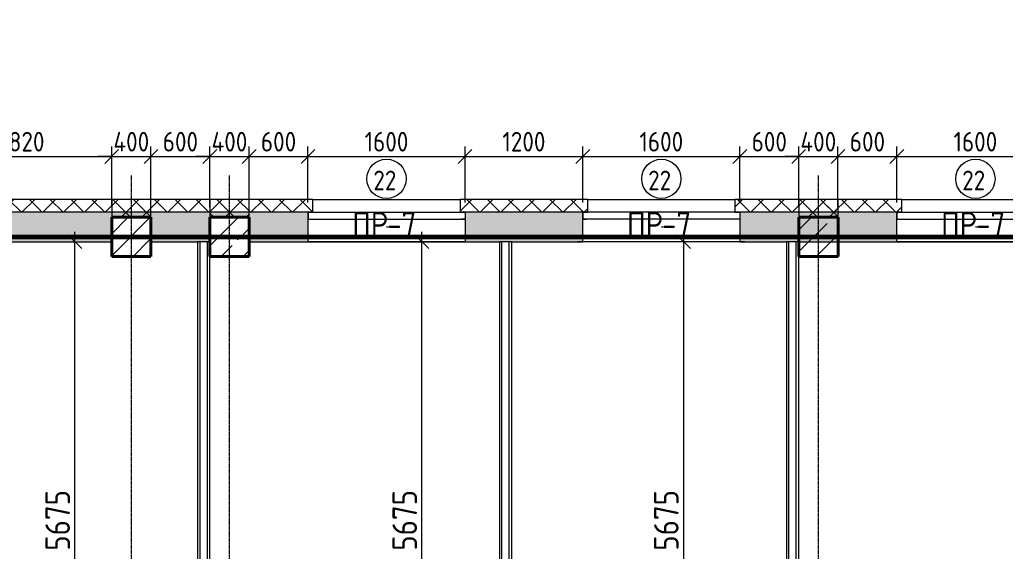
# Model space of a CAD drawing. Header units: millimetres. Extents: x -56773 to 221258, y -262288 to 26541.
# Drawn here: x 13672 to 23714, y -91747 to -86334 of the extents above; entities that cross this region are included whole.
import ezdxf

# ---------------------------------------------------------------- set-up
doc = ezdxf.new("R2010")
doc.units = ezdxf.units.MM
doc.linetypes.add('ADSK_Линия сетки', pattern=[25, 20, -2.5, 0, -2.5])
for name, color, linetype, lineweight in [('3.1 Штукатурка внешн стен для инвесторов', 5, 'Continuous', 60), ('_ Окна', 7, 'Continuous', 18), ('Марки', 7, 'Continuous', 20), ('Марки окон', 7, 'Continuous', 20), ('Несущие колонны', 7, 'Continuous', 18), ('Окна', 7, 'Continuous', 9), ('Оси', 7, 'Continuous', 9), ('Размеры', 7, 'Continuous', 9), ('Стены внутренние', 7, 'Continuous', 18), ('Стены наружные', 7, 'Continuous', 18), ('Стены штриховка', 7, 'Continuous', 9)]:
    doc.layers.add(name, color=color, linetype=linetype, lineweight=lineweight)
doc.styles.add('GOST Common_2', font='', dxfattribs={"width": 0.9, "height": 250})
doc.styles.add('GOST Common_3', font='', dxfattribs={"width": 0.9, "height": 200})
doc.styles.get('GOST Common_2').set_extended_font_data('GOST Common')
doc.styles.get('GOST Common_3').set_extended_font_data('GOST Common')
doc.dimstyles.new('ADSK_Основной_2_0_1', dxfattribs={"dimscale": 304.8, "dimtxt": 201.142999, "dimasz": 0.463911, "dimexe": 0.328084, "dimexo": 0.328084, "dimgap": 0.164042, "dimtad": 1, "dimdec": 3, "dimrnd": 0.001, "dimdsep": 46, "dimtxsty": 'GOST Common_3', "dimblk1": 'OBLIQUE', "dimblk2": 'OBLIQUE', "dimsah": 1, "dimcen": 0.09, "dimdle": 0.328084, "dimazin": 2, "dimtfac": 1, "dimtdec": 4, "dimtix": 1, "dimtmove": 1, "dimatfit": 3, "dimfxl": 1, "dimtvp": 1, "dimtolj": 1, "dimtzin": 0, "dimlwd": 20, "dimlwe": 20, "dimarcsym": 2})
doc.dimstyles.new('ADSK_Основной_2_0_3', dxfattribs={"dimscale": 304.8, "dimtxt": 201.142999, "dimasz": 0.463911, "dimexe": 0.328084, "dimexo": 0.328084, "dimgap": 0.164042, "dimtad": 1, "dimdec": 3, "dimrnd": 0.001, "dimdsep": 46, "dimtxsty": 'GOST Common_2', "dimblk1": 'OBLIQUE', "dimblk2": 'OBLIQUE', "dimsah": 1, "dimcen": 0.09, "dimdle": 0.328084, "dimazin": 2, "dimtfac": 1, "dimtdec": 4, "dimtix": 1, "dimtmove": 0, "dimatfit": 3, "dimfxl": 1, "dimtvp": 1, "dimtolj": 1, "dimtzin": 0, "dimlwd": 20, "dimlwe": 20, "dimarcsym": 2})
pattern_1 = [(45, (9.36, -97949.04), (-224.5064, 224.5064), []), (45, (233.87, -97949.04), (-224.5064, 224.5064), [396.875, -79.375, 3.353, -76.022])]
pattern_2 = [(45, (9.36, -97949.04), (-106.066, 106.066), []), (135, (9.36, -97949.04), (-106.066, -106.066), [])]

# ---------------------------------------------------------------- blocks, each defined once
blk = doc.blocks.new('ADSK_КолоннаЖБ_Прямоугольная - 400x400 мм-1807143-Кладочный план 2-го этаж')
at = {"layer": 'Несущие колонны', "lineweight": 40}
for p, q in [((-200, 200), (200, 200)), ((-200, -200), (-200, 200)), ((200, 200), (200, -200)), ((200, -200), (-200, -200))]:
    blk.add_line(p, q, dxfattribs=at)
blk = doc.blocks.new('ОКНО L03 _2СТ_RS - ОК-5_1600х2000h-3556607-Кладочный план 2-го этаж')
at = {"layer": '_ Окна'}
for p, q in [((-838.1, -79), (761.9, -79)), ((-838.1, -149), (-838.1, -79)), ((-838.1, -79), (-803.1, -79)), ((-818.1, -79), (-38.1, -79)), ((-38.1, -79), (741.9, -79)), ((761.9, -79), (726.9, -79)), ((761.9, -149), (761.9, -79)), ((-838.1, -149), (761.9, -149)), ((-838.1, -149), (-833.1, -149)), ((-818.1, -149), (-38.1, -149)), ((-38.1, -149), (741.9, -149)), ((761.9, -149), (756.9, -149))]:
    blk.add_line(p, q, dxfattribs=at)
at = {"layer": 'Окна'}
blk.add_line((-888.1, 150), (811.9, 150), dxfattribs=at)
blk = doc.blocks.new('ОКНО L03 _2СТ_RS - ОК-5_1600х2000h-3556615-Кладочный план 2-го этаж')
at = {"layer": '_ Окна'}
for p, q in [((-838.1, 149), (761.9, 149)), ((-838.1, 149), (-838.1, 79)), ((-838.1, 149), (-833.1, 149)), ((-818.1, 149), (-38.1, 149)), ((-38.1, 149), (741.9, 149)), ((761.9, 149), (756.9, 149)), ((761.9, 149), (761.9, 79)), ((-838.1, 79), (761.9, 79)), ((-838.1, 79), (-803.1, 79)), ((-818.1, 79), (-38.1, 79)), ((-38.1, 79), (741.9, 79)), ((761.9, 79), (726.9, 79))]:
    blk.add_line(p, q, dxfattribs=at)
at = {"layer": 'Окна'}
blk.add_line((-888.1, -150), (811.9, -150), dxfattribs=at)
blk = doc.blocks.new('_Oblique')
at = {"color": 0, "linetype": 'ByBlock', "lineweight": -2}
blk.add_line((-0.5, -0.5), (0.5, 0.5), dxfattribs=at)
blk = doc.blocks.new('*D4562')
at = {"layer": 'Defpoints', "color": 0, "lineweight": 25, "transparency": 16777216}
for p in [(12789, -87626), (14609, -87726), (14609, -88344)]:
    blk.add_point(p, dxfattribs=at)
at = {"layer": 'Размеры', "color": 0, "lineweight": 20, "transparency": 16777216}
for p, q in [((14609, -88244), (14609, -87626)), ((12689, -87726), (14709, -87726)), ((12789, -87726), (12789, -87826))]:
    blk.add_line(p, q, dxfattribs=at)
at = {"layer": 'Размеры', "color": 0, "lineweight": 20, "transparency": 16777216, "xscale": 141.4, "yscale": 141.4, "zscale": 141.4, "rotation": 180}
blk.add_blockref('_Oblique', (12789, -87726), dxfattribs=at)
at = {"layer": 'Размеры', "color": 0, "lineweight": 20, "transparency": 16777216, "xscale": 141.4, "yscale": 141.4, "zscale": 141.4}
blk.add_blockref('_Oblique', (14609, -87726), dxfattribs=at)
at = {"layer": 'Размеры', "color": 0, "lineweight": 9, "transparency": 16777216, "insert": (13699, -87576), "char_height": 200, "width": 560.47, "attachment_point": 5, "style": 'GOST Common_3'}
blk.add_mtext('\\A1;1820', dxfattribs=at)
blk = doc.blocks.new('*D4563')
at = {"layer": 'Defpoints', "color": 0, "lineweight": 25, "transparency": 16777216}
for p in [(15009, -87726), (14609, -88344), (15009, -88344)]:
    blk.add_point(p, dxfattribs=at)
at = {"layer": 'Размеры', "color": 0, "lineweight": 20, "transparency": 16777216}
for p, q in [((14609, -88244), (14609, -87626)), ((15009, -88244), (15009, -87626)), ((14609, -87726), (14468, -87726)), ((14609, -87726), (15009, -87726)), ((15009, -87726), (15151, -87726))]:
    blk.add_line(p, q, dxfattribs=at)
at = {"layer": 'Размеры', "color": 0, "lineweight": 20, "transparency": 16777216, "xscale": 141.4, "yscale": 141.4, "zscale": 141.4}
blk.add_blockref('_Oblique', (14609, -87726), dxfattribs=at)
at = {"layer": 'Размеры', "color": 0, "lineweight": 20, "transparency": 16777216, "xscale": 141.4, "yscale": 141.4, "zscale": 141.4, "rotation": 180}
blk.add_blockref('_Oblique', (15009, -87726), dxfattribs=at)
at = {"layer": 'Размеры', "color": 0, "lineweight": 9, "transparency": 16777216, "insert": (14809, -87576), "char_height": 200, "width": 474.56, "attachment_point": 5, "style": 'GOST Common_3'}
blk.add_mtext('\\A1;400', dxfattribs=at)
blk = doc.blocks.new('*D4564')
at = {"layer": 'Defpoints', "color": 0, "lineweight": 25, "transparency": 16777216}
for p in [(15609, -87726), (15009, -88344), (15609, -88344)]:
    blk.add_point(p, dxfattribs=at)
at = {"layer": 'Размеры', "color": 0, "lineweight": 20, "transparency": 16777216}
for p, q in [((15009, -88244), (15009, -87626)), ((15609, -88244), (15609, -87626)), ((14909, -87726), (15709, -87726))]:
    blk.add_line(p, q, dxfattribs=at)
at = {"layer": 'Размеры', "color": 0, "lineweight": 20, "transparency": 16777216, "xscale": 141.4, "yscale": 141.4, "zscale": 141.4, "rotation": 180}
blk.add_blockref('_Oblique', (15009, -87726), dxfattribs=at)
at = {"layer": 'Размеры', "color": 0, "lineweight": 20, "transparency": 16777216, "xscale": 141.4, "yscale": 141.4, "zscale": 141.4}
blk.add_blockref('_Oblique', (15609, -87726), dxfattribs=at)
at = {"layer": 'Размеры', "color": 0, "lineweight": 9, "transparency": 16777216, "insert": (15309, -87576), "char_height": 200, "width": 454.11, "attachment_point": 5, "style": 'GOST Common_3'}
blk.add_mtext('\\A1;600', dxfattribs=at)
blk = doc.blocks.new('*D4565')
at = {"layer": 'Defpoints', "color": 0, "lineweight": 25, "transparency": 16777216}
for p in [(16009, -87726), (15609, -88344), (16009, -88344)]:
    blk.add_point(p, dxfattribs=at)
at = {"layer": 'Размеры', "color": 0, "lineweight": 20, "transparency": 16777216}
for p, q in [((15609, -88244), (15609, -87626)), ((16009, -88244), (16009, -87626)), ((15609, -87726), (15468, -87726)), ((15609, -87726), (16009, -87726)), ((16009, -87726), (16151, -87726))]:
    blk.add_line(p, q, dxfattribs=at)
at = {"layer": 'Размеры', "color": 0, "lineweight": 20, "transparency": 16777216, "xscale": 141.4, "yscale": 141.4, "zscale": 141.4}
blk.add_blockref('_Oblique', (15609, -87726), dxfattribs=at)
at = {"layer": 'Размеры', "color": 0, "lineweight": 20, "transparency": 16777216, "xscale": 141.4, "yscale": 141.4, "zscale": 141.4, "rotation": 180}
blk.add_blockref('_Oblique', (16009, -87726), dxfattribs=at)
at = {"layer": 'Размеры', "color": 0, "lineweight": 9, "transparency": 16777216, "insert": (15809, -87576), "char_height": 200, "width": 474.56, "attachment_point": 5, "style": 'GOST Common_3'}
blk.add_mtext('\\A1;400', dxfattribs=at)
blk = doc.blocks.new('*D4566')
at = {"layer": 'Defpoints', "color": 0, "lineweight": 25, "transparency": 16777216}
for p in [(16609, -87726), (16009, -88344), (16609, -88295)]:
    blk.add_point(p, dxfattribs=at)
at = {"layer": 'Размеры', "color": 0, "lineweight": 20, "transparency": 16777216}
for p, q in [((16009, -88244), (16009, -87626)), ((16609, -88195), (16609, -87626)), ((15909, -87726), (16709, -87726))]:
    blk.add_line(p, q, dxfattribs=at)
at = {"layer": 'Размеры', "color": 0, "lineweight": 20, "transparency": 16777216, "xscale": 141.4, "yscale": 141.4, "zscale": 141.4, "rotation": 180}
blk.add_blockref('_Oblique', (16009, -87726), dxfattribs=at)
at = {"layer": 'Размеры', "color": 0, "lineweight": 20, "transparency": 16777216, "xscale": 141.4, "yscale": 141.4, "zscale": 141.4}
blk.add_blockref('_Oblique', (16609, -87726), dxfattribs=at)
at = {"layer": 'Размеры', "color": 0, "lineweight": 9, "transparency": 16777216, "insert": (16309, -87576), "char_height": 200, "width": 454.11, "attachment_point": 5, "style": 'GOST Common_3'}
blk.add_mtext('\\A1;600', dxfattribs=at)
blk = doc.blocks.new('*D4567')
at = {"layer": 'Defpoints', "color": 0, "lineweight": 25, "transparency": 16777216}
for p in [(18209, -87726), (16609, -88295), (18209, -88295)]:
    blk.add_point(p, dxfattribs=at)
at = {"layer": 'Размеры', "color": 0, "lineweight": 20, "transparency": 16777216}
for p, q in [((16609, -88195), (16609, -87626)), ((18209, -88195), (18209, -87626)), ((16509, -87726), (18309, -87726))]:
    blk.add_line(p, q, dxfattribs=at)
at = {"layer": 'Размеры', "color": 0, "lineweight": 20, "transparency": 16777216, "xscale": 141.4, "yscale": 141.4, "zscale": 141.4, "rotation": 180}
blk.add_blockref('_Oblique', (16609, -87726), dxfattribs=at)
at = {"layer": 'Размеры', "color": 0, "lineweight": 20, "transparency": 16777216, "xscale": 141.4, "yscale": 141.4, "zscale": 141.4}
blk.add_blockref('_Oblique', (18209, -87726), dxfattribs=at)
at = {"layer": 'Размеры', "color": 0, "lineweight": 9, "transparency": 16777216, "insert": (17409, -87576), "char_height": 200, "width": 560.47, "attachment_point": 5, "style": 'GOST Common_3'}
blk.add_mtext('\\A1;1600', dxfattribs=at)
blk = doc.blocks.new('*D4568')
at = {"layer": 'Defpoints', "color": 0, "lineweight": 25, "transparency": 16777216}
for p in [(19409, -87726), (18209, -88295), (19409, -88295)]:
    blk.add_point(p, dxfattribs=at)
at = {"layer": 'Размеры', "color": 0, "lineweight": 20, "transparency": 16777216}
for p, q in [((18209, -88195), (18209, -87626)), ((19409, -88195), (19409, -87626)), ((18109, -87726), (19509, -87726))]:
    blk.add_line(p, q, dxfattribs=at)
at = {"layer": 'Размеры', "color": 0, "lineweight": 20, "transparency": 16777216, "xscale": 141.4, "yscale": 141.4, "zscale": 141.4, "rotation": 180}
blk.add_blockref('_Oblique', (18209, -87726), dxfattribs=at)
at = {"layer": 'Размеры', "color": 0, "lineweight": 20, "transparency": 16777216, "xscale": 141.4, "yscale": 141.4, "zscale": 141.4}
blk.add_blockref('_Oblique', (19409, -87726), dxfattribs=at)
at = {"layer": 'Размеры', "color": 0, "lineweight": 9, "transparency": 16777216, "insert": (18809, -87576), "char_height": 200, "width": 560.47, "attachment_point": 5, "style": 'GOST Common_3'}
blk.add_mtext('\\A1;1200', dxfattribs=at)
blk = doc.blocks.new('*D4569')
at = {"layer": 'Defpoints', "color": 0, "lineweight": 25, "transparency": 16777216}
for p in [(21009, -87726), (19409, -88295), (21009, -88295)]:
    blk.add_point(p, dxfattribs=at)
at = {"layer": 'Размеры', "color": 0, "lineweight": 20, "transparency": 16777216}
for p, q in [((19409, -88195), (19409, -87626)), ((21009, -88195), (21009, -87626)), ((19309, -87726), (21109, -87726))]:
    blk.add_line(p, q, dxfattribs=at)
at = {"layer": 'Размеры', "color": 0, "lineweight": 20, "transparency": 16777216, "xscale": 141.4, "yscale": 141.4, "zscale": 141.4, "rotation": 180}
blk.add_blockref('_Oblique', (19409, -87726), dxfattribs=at)
at = {"layer": 'Размеры', "color": 0, "lineweight": 20, "transparency": 16777216, "xscale": 141.4, "yscale": 141.4, "zscale": 141.4}
blk.add_blockref('_Oblique', (21009, -87726), dxfattribs=at)
at = {"layer": 'Размеры', "color": 0, "lineweight": 9, "transparency": 16777216, "insert": (20209, -87576), "char_height": 200, "width": 560.47, "attachment_point": 5, "style": 'GOST Common_3'}
blk.add_mtext('\\A1;1600', dxfattribs=at)
blk = doc.blocks.new('*D4570')
at = {"layer": 'Defpoints', "color": 0, "lineweight": 25, "transparency": 16777216}
for p in [(21609, -87726), (21009, -88295), (21609, -88344)]:
    blk.add_point(p, dxfattribs=at)
at = {"layer": 'Размеры', "color": 0, "lineweight": 20, "transparency": 16777216}
for p, q in [((21009, -88195), (21009, -87626)), ((21609, -88244), (21609, -87626)), ((20909, -87726), (21709, -87726))]:
    blk.add_line(p, q, dxfattribs=at)
at = {"layer": 'Размеры', "color": 0, "lineweight": 20, "transparency": 16777216, "xscale": 141.4, "yscale": 141.4, "zscale": 141.4, "rotation": 180}
blk.add_blockref('_Oblique', (21009, -87726), dxfattribs=at)
at = {"layer": 'Размеры', "color": 0, "lineweight": 20, "transparency": 16777216, "xscale": 141.4, "yscale": 141.4, "zscale": 141.4}
blk.add_blockref('_Oblique', (21609, -87726), dxfattribs=at)
at = {"layer": 'Размеры', "color": 0, "lineweight": 9, "transparency": 16777216, "insert": (21309, -87576), "char_height": 200, "width": 454.11, "attachment_point": 5, "style": 'GOST Common_3'}
blk.add_mtext('\\A1;600', dxfattribs=at)
blk = doc.blocks.new('*D4571')
at = {"layer": 'Defpoints', "color": 0, "lineweight": 25, "transparency": 16777216}
for p in [(22009, -87726), (21609, -88344), (22009, -88344)]:
    blk.add_point(p, dxfattribs=at)
at = {"layer": 'Размеры', "color": 0, "lineweight": 20, "transparency": 16777216}
for p, q in [((21609, -88244), (21609, -87626)), ((22009, -88244), (22009, -87626)), ((21609, -87726), (21468, -87726)), ((21609, -87726), (22009, -87726)), ((22009, -87726), (22151, -87726))]:
    blk.add_line(p, q, dxfattribs=at)
at = {"layer": 'Размеры', "color": 0, "lineweight": 20, "transparency": 16777216, "xscale": 141.4, "yscale": 141.4, "zscale": 141.4}
blk.add_blockref('_Oblique', (21609, -87726), dxfattribs=at)
at = {"layer": 'Размеры', "color": 0, "lineweight": 20, "transparency": 16777216, "xscale": 141.4, "yscale": 141.4, "zscale": 141.4, "rotation": 180}
blk.add_blockref('_Oblique', (22009, -87726), dxfattribs=at)
at = {"layer": 'Размеры', "color": 0, "lineweight": 9, "transparency": 16777216, "insert": (21809, -87576), "char_height": 200, "width": 474.56, "attachment_point": 5, "style": 'GOST Common_3'}
blk.add_mtext('\\A1;400', dxfattribs=at)
blk = doc.blocks.new('*D4572')
at = {"layer": 'Defpoints', "color": 0, "lineweight": 25, "transparency": 16777216}
for p in [(22609, -87726), (22009, -88344), (22609, -88295)]:
    blk.add_point(p, dxfattribs=at)
at = {"layer": 'Размеры', "color": 0, "lineweight": 20, "transparency": 16777216}
for p, q in [((22009, -88244), (22009, -87626)), ((22609, -88195), (22609, -87626)), ((21909, -87726), (22709, -87726))]:
    blk.add_line(p, q, dxfattribs=at)
at = {"layer": 'Размеры', "color": 0, "lineweight": 20, "transparency": 16777216, "xscale": 141.4, "yscale": 141.4, "zscale": 141.4, "rotation": 180}
blk.add_blockref('_Oblique', (22009, -87726), dxfattribs=at)
at = {"layer": 'Размеры', "color": 0, "lineweight": 20, "transparency": 16777216, "xscale": 141.4, "yscale": 141.4, "zscale": 141.4}
blk.add_blockref('_Oblique', (22609, -87726), dxfattribs=at)
at = {"layer": 'Размеры', "color": 0, "lineweight": 9, "transparency": 16777216, "insert": (22309, -87576), "char_height": 200, "width": 454.11, "attachment_point": 5, "style": 'GOST Common_3'}
blk.add_mtext('\\A1;600', dxfattribs=at)
blk = doc.blocks.new('*D4573')
at = {"layer": 'Defpoints', "color": 0, "lineweight": 25, "transparency": 16777216}
for p in [(24209, -87726), (22609, -88295), (24209, -88295)]:
    blk.add_point(p, dxfattribs=at)
at = {"layer": 'Размеры', "color": 0, "lineweight": 20, "transparency": 16777216}
for p, q in [((22609, -88195), (22609, -87626)), ((24209, -88195), (24209, -87626)), ((22509, -87726), (24309, -87726))]:
    blk.add_line(p, q, dxfattribs=at)
at = {"layer": 'Размеры', "color": 0, "lineweight": 20, "transparency": 16777216, "xscale": 141.4, "yscale": 141.4, "zscale": 141.4, "rotation": 180}
blk.add_blockref('_Oblique', (22609, -87726), dxfattribs=at)
at = {"layer": 'Размеры', "color": 0, "lineweight": 20, "transparency": 16777216, "xscale": 141.4, "yscale": 141.4, "zscale": 141.4}
blk.add_blockref('_Oblique', (24209, -87726), dxfattribs=at)
at = {"layer": 'Размеры', "color": 0, "lineweight": 9, "transparency": 16777216, "insert": (23409, -87576), "char_height": 200, "width": 560.47, "attachment_point": 5, "style": 'GOST Common_3'}
blk.add_mtext('\\A1;1600', dxfattribs=at)
blk = doc.blocks.new('*D4965')
at = {"layer": 'Defpoints', "color": 0, "lineweight": 25, "transparency": 16777216}
for p in [(14134, -88594), (14234, -88594), (14584, -94269)]:
    blk.add_point(p, dxfattribs=at)
at = {"layer": 'Размеры', "color": 0, "lineweight": 20, "transparency": 16777216}
for p, q in [((14234, -94369), (14234, -88494)), ((14234, -88594), (14334, -88594)), ((14484, -94269), (14134, -94269))]:
    blk.add_line(p, q, dxfattribs=at)
at = {"layer": 'Размеры', "color": 0, "lineweight": 20, "transparency": 16777216, "xscale": 141.4, "yscale": 141.4, "zscale": 141.4}
for p, rotation in [((14234, -88594), 90), ((14234, -94269), 270)]:
    blk.add_blockref('_Oblique', p, dxfattribs=dict(at, rotation=rotation))
at = {"layer": 'Размеры', "color": 0, "lineweight": 9, "transparency": 16777216, "insert": (14059, -91432), "char_height": 250, "width": 605.47, "attachment_point": 5, "rotation": 90, "style": 'GOST Common_2'}
blk.add_mtext('\\A1;5675', dxfattribs=at)
blk = doc.blocks.new('*D4967')
at = {"layer": 'Defpoints', "color": 0, "lineweight": 25, "transparency": 16777216}
for p in [(17670, -88594), (17770, -88594), (18259, -94269)]:
    blk.add_point(p, dxfattribs=at)
at = {"layer": 'Размеры', "color": 0, "lineweight": 20, "transparency": 16777216}
for p, q in [((17770, -94369), (17770, -88494)), ((17770, -88594), (17870, -88594)), ((18159, -94269), (17670, -94269))]:
    blk.add_line(p, q, dxfattribs=at)
at = {"layer": 'Размеры', "color": 0, "lineweight": 20, "transparency": 16777216, "xscale": 141.4, "yscale": 141.4, "zscale": 141.4}
for p, rotation in [((17770, -88594), 90), ((17770, -94269), 270)]:
    blk.add_blockref('_Oblique', p, dxfattribs=dict(at, rotation=rotation))
at = {"layer": 'Размеры', "color": 0, "lineweight": 9, "transparency": 16777216, "insert": (17595, -91432), "char_height": 250, "width": 605.47, "attachment_point": 5, "rotation": 90, "style": 'GOST Common_2'}
blk.add_mtext('\\A1;5675', dxfattribs=at)
blk = doc.blocks.new('*D4968')
at = {"layer": 'Defpoints', "color": 0, "lineweight": 25, "transparency": 16777216}
for p in [(20535, -88594), (20435, -94269), (20684, -94269)]:
    blk.add_point(p, dxfattribs=at)
at = {"layer": 'Размеры', "color": 0, "lineweight": 20, "transparency": 16777216}
for p, q in [((20435, -88494), (20435, -94369)), ((20435, -88594), (20335, -88594)), ((20584, -94269), (20335, -94269))]:
    blk.add_line(p, q, dxfattribs=at)
at = {"layer": 'Размеры', "color": 0, "lineweight": 20, "transparency": 16777216, "xscale": 141.4, "yscale": 141.4, "zscale": 141.4}
for p, rotation in [((20435, -88594), 90), ((20435, -94269), 270)]:
    blk.add_blockref('_Oblique', p, dxfattribs=dict(at, rotation=rotation))
at = {"layer": 'Размеры', "color": 0, "lineweight": 9, "transparency": 16777216, "insert": (20260, -91432), "char_height": 250, "width": 605.47, "attachment_point": 5, "rotation": 90, "style": 'GOST Common_2'}
blk.add_mtext('\\A1;5675', dxfattribs=at)
blk = doc.blocks.new('М_окна1 - Маркировка типоразмера-1510237-Кладочный план 2-го этаж')
at = {"layer": 'Марки окон'}
blk.add_circle((0, 0), 2, dxfattribs=at)
blk = doc.blocks.new('ADSK_Марка_Отверстие - Экземпляр_Только Марка-157312-Кладочный план 2-го этаж')
at = {"layer": 'Марки'}
blk.add_line((0, 0), (0.2, 0), dxfattribs=at)

msp = doc.modelspace()

# ---------------------------------------------------------------- hatches: boundary and pattern name
at = {"layer": 'Несущие колонны', "lineweight": 9}
h = msp.add_hatch(dxfattribs=at)
h.set_pattern_fill('FP_1', color=256, style=0, pattern_type=2)
h.set_pattern_definition(pattern_1)
h.paths.add_polyline_path([(15009.3615, -88744.0666), (15009.3615, -88344.0666), (14609.3615, -88344.0666), (14609.3615, -88744.0666)])
h = msp.add_hatch(dxfattribs=at)
h.set_pattern_fill('FP_1', color=256, style=0, pattern_type=2)
h.set_pattern_definition(pattern_1)
h.paths.add_polyline_path([(15609.3615, -88744.0666), (16009.3615, -88744.0666), (16009.3615, -88344.0666), (15609.3615, -88344.0666), (15609.3615, -88594.0666)])
h = msp.add_hatch(dxfattribs=at)
h.set_pattern_fill('FP_1', color=256, style=0, pattern_type=2)
h.set_pattern_definition(pattern_1)
h.paths.add_polyline_path([(22009.3615, -88744.0666), (22009.3615, -88344.0666), (21609.3615, -88344.0666), (21609.3615, -88744.0666)])
at = {"layer": 'Стены внутренние', "lineweight": 9}
h = msp.add_hatch(dxfattribs=at)
h.set_pattern_fill('FP_2', color=256, style=0, pattern_type=2)
h.set_pattern_definition([(45, (9.36, -97949.04), (84.18955, 308.69595), [396.875, -79.375, 3.353, -76.022])])
h.paths.add_polyline_path([(41848.5876, -88594.0666), (42009.3615, -88594.0666), (42009.3615, -88294.0666), (40009.3615, -88294.0666), (40009.3615, -88344.0666), (39609.3615, -88344.0666), (39609.3615, -88294.0666), (39009.3615, -88295.0666), (39009.3615, -88594.0666), (41809.3615, -88594.0666)])
h.paths.add_polyline_path([(21509.3615, -88594.0666), (22609.3615, -88594.0666), (22609.3615, -88295.0666), (21009.3615, -88295.0666), (21009.3615, -88594.0666), (21484.3615, -88594.0666)])
h.paths.add_polyline_path([(30266.1372, -88594.0666), (31409.3615, -88594.0666), (31409.3615, -88295.0666), (30209.3615, -88295.0666), (30209.3615, -88594.0666)])
h.paths.add_polyline_path([(33161.7498, -88594.0666), (34609.3615, -88594.0666), (34609.3615, -88295.0666), (33009.3615, -88295.0666), (33009.3615, -88594.0666)])
h.paths.add_polyline_path([(37059.3615, -88594.0666), (37409.3615, -88594.0666), (37409.3615, -88295.0666), (36209.3615, -88295.0666), (36209.3615, -88594.0666), (37034.3615, -88594.0666)])
h.paths.add_polyline_path([(27609.3615, -88594.0666), (27609.3615, -88294.0666), (27009.3615, -88295.0666), (27009.3615, -88594.0666), (27370.5247, -88594.0666)])
h.paths.add_polyline_path([(28009.3615, -88594.0666), (28609.3615, -88594.0666), (28609.3615, -88295.0666), (27994.7859, -88294.0666), (27994.7859, -88344.0666), (28009.3615, -88344.0666)])
h.paths.add_polyline_path([(24659.3615, -88594.0666), (25409.3615, -88594.0666), (25409.3615, -88295.0666), (24209.3615, -88295.0666), (24209.3615, -88594.0666), (24474.9121, -88594.0666)])
h.paths.add_polyline_path([(12892.4618, -88594.0666), (14609.3615, -88594.0666), (14609.3615, -88344.0666), (15009.3615, -88344.0666), (15009.3615, -88594.0666), (15609.3615, -88594.0666), (15609.3615, -88344.0666), (16009.3615, -88344.0666), (16009.3615, -88594.0666), (16609.3615, -88594.0666), (16609.3615, -88295.0666), (12609.3615, -88294.0666), (12609.3615, -88594.0666)])
h.paths.add_polyline_path([(19409.3615, -88594.0666), (19409.3615, -88295.0666), (18209.3615, -88295.0666), (18209.3615, -88594.0666), (18684.3615, -88594.0666)])
at = {"layer": 'Стены наружные', "lineweight": 9}
h = msp.add_hatch(dxfattribs=at)
h.set_pattern_fill('FP_4', color=256, style=0, pattern_type=2)
h.set_pattern_definition(pattern_2)
h.paths.add_polyline_path([(41829.3615, -88294.0666), (41829.3615, -88164.0666), (40009.3615, -88164.0666), (40009.3615, -88294.0666), (40400.7813, -88294.0666)])
h.paths.add_polyline_path([(31459.3615, -88294.0666), (31459.3615, -88164.0666), (30159.3615, -88164.0666), (30159.3615, -88294.0666), (30266.1372, -88294.0666)])
h.paths.add_polyline_path([(37459.3615, -88294.0666), (37459.3615, -88164.0666), (36159.3615, -88164.0666), (36159.3615, -88294.0666)])
h.paths.add_polyline_path([(34659.3615, -88294.0666), (34659.3615, -88164.0666), (32959.3615, -88164.0666), (32959.3615, -88294.0666), (33161.7498, -88294.0666)])
h.paths.add_polyline_path([(39609.3615, -88294.0666), (39609.3615, -88164.0666), (38959.3615, -88164.0666), (38959.3615, -88294.0666)])
h.paths.add_polyline_path([(27609.3615, -88294.0666), (27609.3615, -88164.0666), (26959.3615, -88164.0666), (26959.3615, -88294.0666), (27370.5247, -88294.0666)])
h.paths.add_polyline_path([(24159.3615, -88294.0666), (25459.3615, -88294.0666), (25459.3615, -88164.0666), (24159.3615, -88164.0666)])
h.paths.add_polyline_path([(21579.2995, -88294.0666), (22659.3615, -88294.0666), (22659.3615, -88164.0666), (20959.3615, -88164.0666), (20959.3615, -88294.0666)])
h.paths.add_polyline_path([(27994.7859, -88294.0666), (28659.3615, -88294.0666), (28659.3615, -88164.0666), (27994.7859, -88164.0666)])
h.paths.add_polyline_path([(19459.3615, -88294.0666), (19459.3615, -88164.0666), (18159.3615, -88164.0666), (18159.3615, -88294.0666), (18683.6869, -88294.0666)])
h.paths.add_polyline_path([(15788.0744, -88294.0666), (16659.3615, -88294.0666), (16659.3615, -88164.0666), (12789.3615, -88164.0666), (12789.3615, -88294.0666), (12892.4618, -88294.0666)])
h = msp.add_hatch(dxfattribs=at)
h.set_pattern_fill('FP_4', color=256, style=0, pattern_type=2)
h.set_pattern_definition(pattern_2)
h.paths.add_polyline_path([(15009.3615, -88344.0666), (15009.3615, -88164.0666), (14609.3615, -88164.0666), (14609.3615, -88344.0666)])
h = msp.add_hatch(dxfattribs=at)
h.set_pattern_fill('FP_4', color=256, style=0, pattern_type=2)
h.set_pattern_definition(pattern_2)
h.paths.add_polyline_path([(16009.3615, -88344.0666), (16009.3615, -88164.0666), (15609.3615, -88164.0666), (15609.3615, -88344.0666), (15788.0744, -88344.0666)])
h = msp.add_hatch(dxfattribs=at)
h.set_pattern_fill('FP_4', color=256, style=0, pattern_type=2)
h.set_pattern_definition(pattern_2)
h.paths.add_polyline_path([(22009.3615, -88344.0666), (22009.3615, -88164.0666), (21609.3615, -88164.0666), (21609.3615, -88344.0666)])

# ---------------------------------------------------------------- linework, layer by layer
at = {"layer": '3.1 Штукатурка внешн стен для инвесторов'}
msp.add_lwpolyline([(-19540.6385, -79244.0666), (-19540.6385, -74194.0666), (-3190.6385, -74194.0666), (-3190.6385, -88544.0666), (8809.3615, -88544.0666), (8809.3615, -95344.0666), (12609.3615, -95344.0666), (12609.3615, -88544.0666), (42009.3615, -88544.0666)], dxfattribs=at)
at = {"layer": 'Несущие колонны', "lineweight": 9}
for p, q in [((15009.3615, -88344.0666), (14609.3615, -88344.0666)), ((14609.3615, -88344.0666), (14609.3615, -88594.0666)), ((15009.3615, -88594.0666), (15009.3615, -88344.0666)), ((16009.3615, -88344.0666), (15609.3615, -88344.0666)), ((15609.3615, -88344.0666), (15609.3615, -88594.0666)), ((16009.3615, -88594.0666), (16009.3615, -88344.0666)), ((22009.3615, -88344.0666), (21609.3615, -88344.0666)), ((21609.3615, -88344.0666), (21609.3615, -88744.0666)), ((22009.3615, -88744.0666), (22009.3615, -88344.0666)), ((14609.3615, -88594.0666), (14609.3615, -88744.0666)), ((15009.3615, -88744.0666), (15009.3615, -88594.0666)), ((15609.3615, -88594.0666), (15609.3615, -88744.0666)), ((16009.3615, -88744.0666), (16009.3615, -88594.0666)), ((14609.3615, -88744.0666), (15009.3615, -88744.0666)), ((15609.3615, -88744.0666), (16009.3615, -88744.0666)), ((21609.3615, -88744.0666), (22009.3615, -88744.0666))]:
    msp.add_line(p, q, dxfattribs=at)
at = {"layer": 'Оси', "linetype": 'ADSK_Линия сетки', "lineweight": 5}
for p, q in [((14809.3615, -108922.9178), (14809.3615, -87921.5904)), ((15809.3615, -108922.9178), (15809.3615, -87921.5904)), ((21809.3615, -108922.9178), (21809.3615, -87921.5904)), ((62525.08, -88544.0666), (-25230.7352, -88544.0666))]:
    msp.add_line(p, q, dxfattribs=at)
at = {"layer": 'Стены внутренние', "lineweight": 5}
for p, q in [((14609.3615, -88594.0666), (14609.3615, -88344.0666)), ((14609.3615, -88344.0666), (15009.3615, -88344.0666)), ((15009.3615, -88344.0666), (15009.3615, -88594.0666)), ((15609.3615, -88594.0666), (15609.3615, -88344.0666)), ((15609.3615, -88344.0666), (16009.3615, -88344.0666)), ((16009.3615, -88344.0666), (16009.3615, -88594.0666)), ((16609.3615, -88594.0666), (16609.3615, -88295.0666)), ((16609.3615, -88295.0666), (16659.3615, -88295.0666)), ((16659.3615, -88295.0666), (16659.3615, -88294.0666)), ((18159.3615, -88294.0666), (18159.3615, -88295.0666)), ((18159.3615, -88295.0666), (18209.3615, -88295.0666)), ((18209.3615, -88295.0666), (18209.3615, -88594.0666)), ((19409.3615, -88594.0666), (19409.3615, -88295.0666)), ((19409.3615, -88295.0666), (19459.3615, -88295.0666)), ((19459.3615, -88295.0666), (19459.3615, -88294.0666)), ((20959.3615, -88294.0666), (20959.3615, -88295.0666)), ((20959.3615, -88295.0666), (21009.3615, -88295.0666)), ((21009.3615, -88295.0666), (21009.3615, -88594.0666)), ((22609.3615, -88594.0666), (22609.3615, -88295.0666)), ((22609.3615, -88295.0666), (22659.3615, -88295.0666)), ((22659.3615, -88295.0666), (22659.3615, -88294.0666)), ((12609.3615, -88594.0666), (14609.3615, -88594.0666)), ((15009.3615, -88594.0666), (15484.3615, -88594.0666)), ((15484.3615, -88594.0666), (15484.3615, -94269.0666)), ((15609.3615, -94269.0666), (15609.3615, -88594.0666)), ((16009.3615, -88594.0666), (16609.3615, -88594.0666)), ((18209.3615, -88594.0666), (16609.3615, -88594.0666)), ((18209.3615, -88594.0666), (18559.3615, -88594.0666)), ((18559.3615, -88594.0666), (18559.3615, -94269.0666)), ((18684.3615, -88594.0666), (19409.3615, -88594.0666)), ((18684.3615, -94269.0666), (18684.3615, -88594.0666)), ((21009.3615, -88594.0666), (19409.3615, -88594.0666)), ((21009.3615, -88594.0666), (21484.3615, -88594.0666)), ((21484.3615, -88594.0666), (21484.3615, -94269.0666)), ((21609.3615, -88594.0666), (22609.3615, -88594.0666)), ((21609.3615, -94269.0666), (21609.3615, -88594.0666)), ((24209.3615, -88594.0666), (22609.3615, -88594.0666))]:
    msp.add_line(p, q, dxfattribs=at)
at = {"layer": 'Стены наружные', "lineweight": 9}
for p, q in [((16659.3615, -88164.0666), (12609.3615, -88164.0666)), ((14609.3615, -88164.0666), (14609.3615, -88344.0666)), ((15009.3615, -88344.0666), (15009.3615, -88164.0666)), ((15609.3615, -88164.0666), (15609.3615, -88344.0666)), ((16009.3615, -88344.0666), (16009.3615, -88164.0666)), ((16659.3615, -88294.0666), (16659.3615, -88164.0666)), ((16659.3615, -88164.0666), (18159.3615, -88164.0666)), ((19459.3615, -88164.0666), (18159.3615, -88164.0666)), ((18159.3615, -88164.0666), (18159.3615, -88294.0666)), ((19459.3615, -88294.0666), (19459.3615, -88164.0666)), ((19459.3615, -88164.0666), (20959.3615, -88164.0666)), ((22659.3615, -88164.0666), (20959.3615, -88164.0666)), ((20959.3615, -88164.0666), (20959.3615, -88294.0666)), ((21609.3615, -88164.0666), (21609.3615, -88344.0666)), ((22009.3615, -88344.0666), (22009.3615, -88164.0666)), ((22659.3615, -88294.0666), (22659.3615, -88164.0666)), ((22659.3615, -88164.0666), (24159.3615, -88164.0666)), ((14609.3615, -88344.0666), (15009.3615, -88344.0666)), ((15609.3615, -88344.0666), (16009.3615, -88344.0666)), ((21609.3615, -88344.0666), (22009.3615, -88344.0666))]:
    msp.add_line(p, q, dxfattribs=at)
at = {"layer": 'Стены штриховка', "lineweight": 9}
for p, q in [((16659.3615, -88294.0666), (12789.3615, -88294.0666)), ((19459.3615, -88294.0666), (18159.3615, -88294.0666)), ((22659.3615, -88294.0666), (20959.3615, -88294.0666)), ((15609.3615, -88594.0666), (15484.3615, -88594.0666)), ((15509.3615, -94294.0666), (15509.3615, -88594.0666)), ((15584.3615, -94294.0666), (15584.3615, -88594.0666)), ((18684.3615, -88594.0666), (18559.3615, -88594.0666)), ((18584.3615, -94294.0666), (18584.3615, -88594.0666)), ((18659.3615, -94294.0666), (18659.3615, -88594.0666)), ((21609.3615, -88594.0666), (21484.3615, -88594.0666)), ((21509.3615, -94294.0666), (21509.3615, -88594.0666)), ((21584.3615, -94294.0666), (21584.3615, -88594.0666))]:
    msp.add_line(p, q, dxfattribs=at)

# ---------------------------------------------------------------- block references
at = {"layer": 'Марки', "xscale": 99.99999999999993, "yscale": 99.99999999999993, "zscale": 99.99999999999993}
for p in [(17409.3615, -88444.0666), (20209.3615, -88444.0666), (23409.3615, -88444.0666)]:
    msp.add_blockref('ADSK_Марка_Отверстие - Экземпляр_Только Марка-157312-Кладочный план 2-го этаж', p, dxfattribs=at)
at = {"layer": 'Марки окон', "xscale": 99.99999999999993, "yscale": 99.99999999999993, "zscale": 99.99999999999993}
for p in [(17409.3615, -87954.0666), (20209.3615, -87954.0666), (23409.3615, -87954.0666)]:
    msp.add_blockref('М_окна1 - Маркировка типоразмера-1510237-Кладочный план 2-го этаж', p, dxfattribs=at)
at = {"layer": 'Несущие колонны', "lineweight": 40, "rotation": 89.9999999999999}
for p in [(14809.3615, -88544.0666), (15809.3615, -88544.0666), (21809.3615, -88544.0666)]:
    msp.add_blockref('ADSK_КолоннаЖБ_Прямоугольная - 400x400 мм-1807143-Кладочный план 2-го этаж', p, dxfattribs=at)
at = {"layer": 'Окна'}
for p in [(17447.4615, -88444.0666), (23447.4615, -88444.0666)]:
    msp.add_blockref('ОКНО L03 _2СТ_RS - ОК-5_1600х2000h-3556615-Кладочный план 2-го этаж', p, dxfattribs=at)
at = {"layer": 'Окна', "rotation": 180}
msp.add_blockref('ОКНО L03 _2СТ_RS - ОК-5_1600х2000h-3556607-Кладочный план 2-го этаж', (20171.2615, -88444.0666), dxfattribs=at)

# ---------------------------------------------------------------- texts
at = {"layer": 'Марки', "lineweight": 9, "char_height": 250, "attachment_point": 1, "style": 'GOST Common_2'}
for s, insert, width in [('ПР', (17059.4307, -88291.0854), 432.91125), ('-7', (17416.6182, -88291.0854), 389.620125), ('ПР', (19859.4307, -88291.0854), 432.91125), ('-7', (20216.6182, -88291.0854), 389.620125), ('ПР', (23059.4307, -88291.0854), 432.91125), ('-7', (23416.6182, -88291.0854), 389.620125)]:
    msp.add_mtext(s, dxfattribs=dict(at, insert=insert, width=width))
at = {"layer": 'Марки окон', "lineweight": 5, "char_height": 200, "width": 317.46825, "attachment_point": 1, "style": 'GOST Common_3'}
for insert in [(17274.8041, -87870.2812), (20074.8041, -87870.2812), (23274.8041, -87870.2812)]:
    msp.add_mtext('22', dxfattribs=dict(at, insert=insert))

# ---------------------------------------------------------------- dimensions: what is measured, and where the dimension line sits
at = {"layer": 'Размеры', "lineweight": 9}
for base, p1, p2, override, picture, middle in [((14609.3615, -87725.5648), (12789.3615, -87625.5799), (14609.3615, -88344.0666), {"dimpost": '<>', "dimfxl": 1956.686748}, '*D4562', (13699.3615, -87575.5648)), ((15009.3615, -87725.5648), (14609.3615, -88344.0666), (15009.3615, -88344.0666), {"dimpost": '<>', "dimfxl": 400}, '*D4563', (14809.3615, -87575.5648)), ((15609.3615, -87725.5648), (15009.3615, -88344.0666), (15609.3615, -88344.0666), {"dimpost": '<>', "dimfxl": 600}, '*D4564', (15309.3615, -87575.5648)), ((16009.3615, -87725.5648), (15609.3615, -88344.0666), (16009.3615, -88344.0666), {"dimpost": '<>', "dimfxl": 400}, '*D4565', (15809.3615, -87575.5648)), ((16609.3615, -87725.5648), (16009.3615, -88344.0666), (16609.3615, -88295.0666), {"dimpost": '<>', "dimfxl": 601.997508}, '*D4566', (16309.3615, -87575.5648)), ((18209.3615, -87725.5648), (16609.3615, -88295.0666), (18209.3615, -88295.0666), {"dimpost": '<>', "dimfxl": 1600}, '*D4567', (17409.3615, -87575.5648)), ((19409.3615, -87725.5648), (18209.3615, -88295.0666), (19409.3615, -88295.0666), {"dimpost": '<>', "dimfxl": 1200}, '*D4568', (18809.3615, -87575.5648)), ((21009.3615, -87725.5648), (19409.3615, -88295.0666), (21009.3615, -88295.0666), {"dimpost": '<>', "dimfxl": 1600}, '*D4569', (20209.3615, -87575.5648)), ((21609.3615, -87725.5648), (21009.3615, -88295.0666), (21609.3615, -88344.0666), {"dimpost": '<>', "dimfxl": 601.997508}, '*D4570', (21309.3615, -87575.5648)), ((22009.3615, -87725.5648), (21609.3615, -88344.0666), (22009.3615, -88344.0666), {"dimpost": '<>', "dimfxl": 400}, '*D4571', (21809.3615, -87575.5648)), ((22609.3615, -87725.5648), (22009.3615, -88344.0666), (22609.3615, -88295.0666), {"dimpost": '<>', "dimfxl": 601.997508}, '*D4572', (22309.3615, -87575.5648)), ((24209.3615, -87725.5648), (22609.3615, -88295.0666), (24209.3615, -88295.0666), {"dimpost": '<>', "dimfxl": 1600}, '*D4573', (23409.3615, -87575.5648))]:
    dim = msp.add_linear_dim(base=base, p1=p1, p2=p2, dimstyle='ADSK_Основной_2_0_1', override=override, dxfattribs=at)
    dim.commit()
    dim.dimension.update_dxf_attribs({"geometry": picture, "text_midpoint": middle})
for base, p1, p2, override, picture, middle in [((14233.6795, -88594.0666), (14584.3615, -94269.0666), (14133.6946, -88594.0666), {"dimpost": '<>', "dimfxl": 5692.866207}, '*D4965', (14058.6795, -91431.5666)), ((17770.2095, -88594.0666), (18259.3615, -94269.0666), (17670.2246, -88594.0666), {"dimpost": '<>', "dimfxl": 5705.497989}, '*D4967', (17595.2095, -91431.5666)), ((20434.8997, -94269.0666), (20534.8846, -88594.0666), (20684.3615, -94269.0666), {"dimpost": '<>', "dimfxl": 5676.968235}, '*D4968', (20259.8997, -91431.5666))]:
    dim = msp.add_linear_dim(base=base, p1=p1, p2=p2, angle=90, dimstyle='ADSK_Основной_2_0_3', override=override, dxfattribs=at)
    dim.commit()
    dim.dimension.update_dxf_attribs({"geometry": picture, "text_midpoint": middle})

doc.saveas('drawing.dxf')
